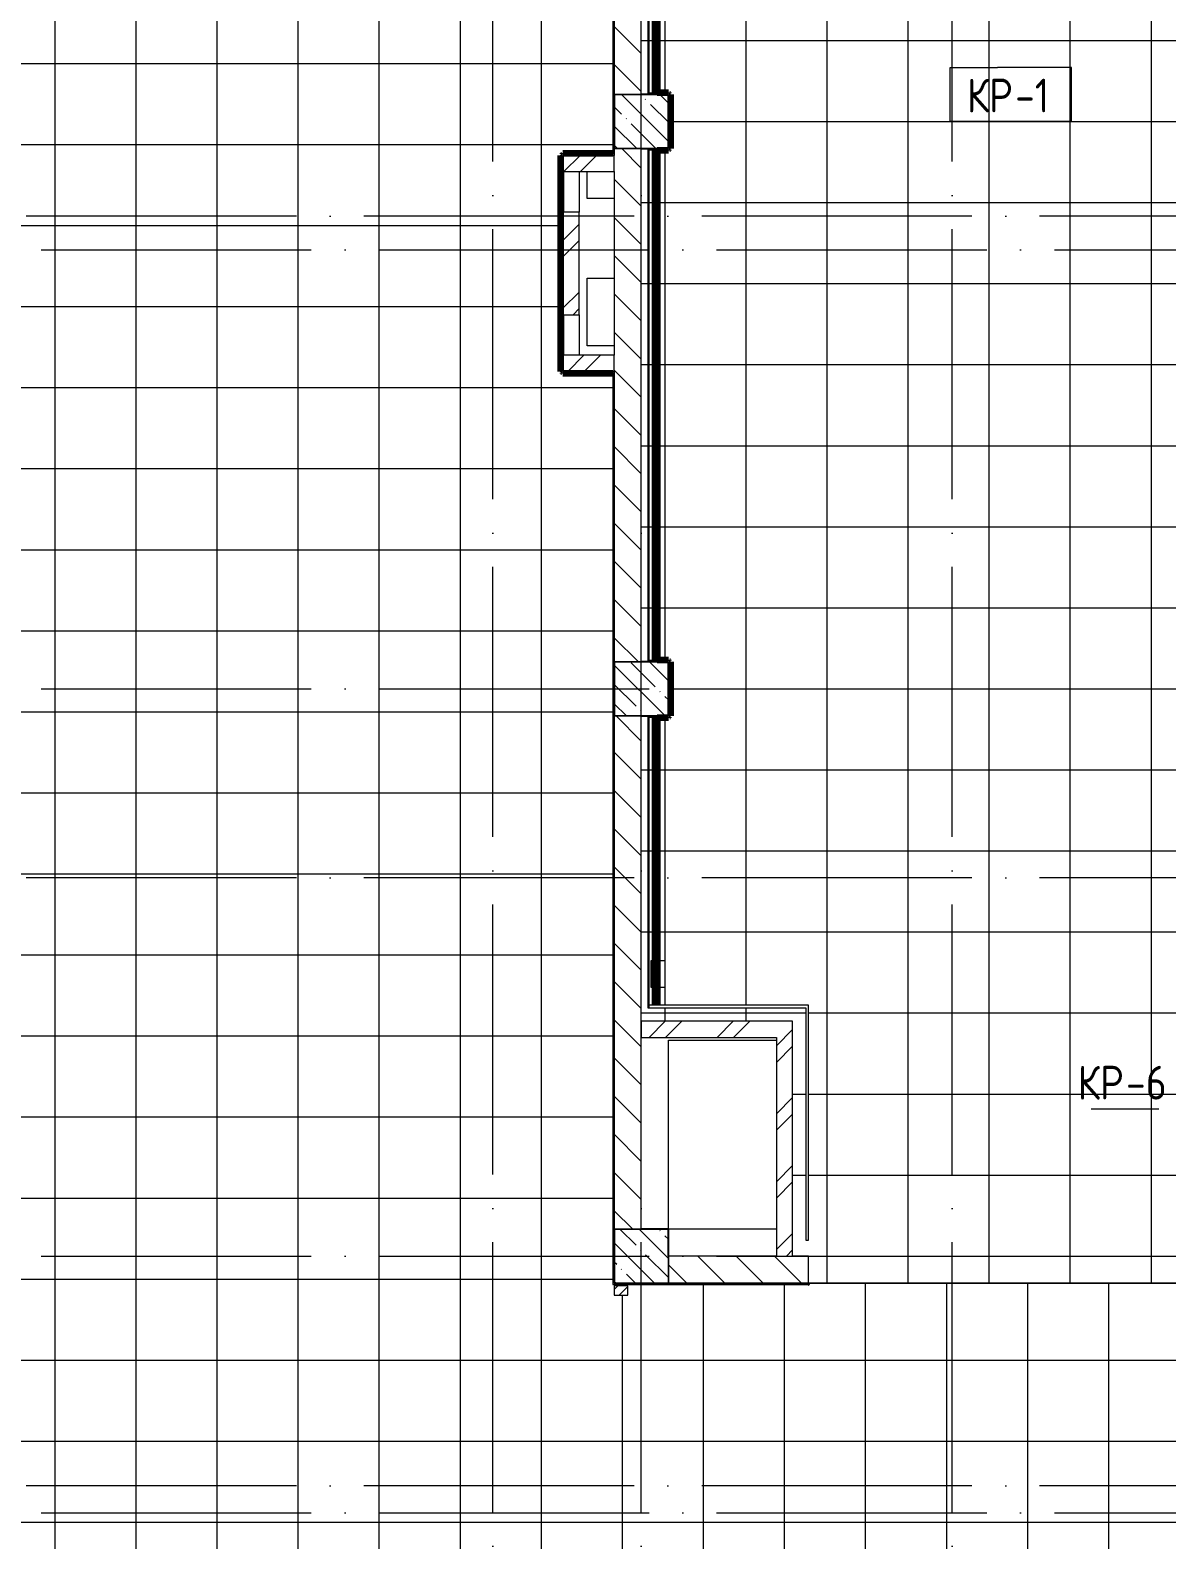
# Model space of a CAD drawing. Header units: millimetres. Extents: x -4370 to 196781, y -4577 to 61202.
# Drawn here: x 114376 to 122789, y 26225 to 37402 of the extents above; entities that cross this region are included whole.
import ezdxf

# ---------------------------------------------------------------- set-up
doc = ezdxf.new("R2010")
doc.units = ezdxf.units.MM
doc.linetypes.add('ADSK_Линия сетки', pattern=[2500, 2000, -250, 0, -250])
for name, color, linetype, lineweight in [('A-FLOR-____-IDEN', 11, 'Continuous', 20), ('A-FLOR-____-OTLN', 192, 'Continuous', 9), ('A-FLOR-____-PATT', 8, 'Continuous', 9), ('A-GENM-____-MCUT', 13, 'Continuous', 9), ('A-GENM-____-OTLN', 13, 'Continuous', 9), ('A-ROOF-___-IDEN', 132, 'Continuous', 20), ('A-WALL-____-MCUT', 113, 'Continuous', 9), ('A-WALL-____-PATT', 111, 'Continuous', 9), ('A-WALL-FNSH-MCUT', 113, 'Continuous', 9), ('I-WALL-____-OTLN', 2, 'Continuous', 9), ('S-COLS-____-MCUT', 52, 'Continuous', 9), ('S-COLS-____-OTLN', 52, 'Continuous', 9), ('S-GRID-____-OTLN', 1, 'Continuous', 9)]:
    doc.layers.add(name, color=color, linetype=linetype, lineweight=lineweight)
doc.styles.add('GOST Common_1', font='GOST_Common.ttf', dxfattribs={"width": 0.9, "height": 250})
pattern_1 = [(135, (0, 0), (-141.42136, -141.42136), [])]
pattern_2 = [(45, (0, 0), (-251.4472, 251.4472), []), (45, (0, 381), (-251.4472, 251.4472), [])]
pattern_3 = [(135, (0, 0), (-142.5612, -142.5612), []), (135, (142.56, 0), (-142.5612, -142.5612), [252.016, -50.403, 3.353, -47.05])]

# ---------------------------------------------------------------- blocks, each defined once
blk = doc.blocks.new('ASML_АР_Отделка Люка - ВО Отделка люков_Грунтовка 0_Шпатлевка 0_Окраска 0_0-42467640-О_АИ_ПП_0_000_Целиком')
at = {"layer": 'A-GENM-____-MCUT', "color": 130, "lineweight": 25}
for p, q in [((150, 3), (-150, 3)), ((-150, 3), (-150, 0)), ((150, 0), (150, 3)), ((-150, 0), (150, 0))]:
    blk.add_line(p, q, dxfattribs=at)
blk = doc.blocks.new('0083_СОШ675_АР_R22_rvt-1-О_АИ_ПП_0_000_Целиком')
at = {"layer": 'A-WALL-____-PATT', "lineweight": 5}
h = blk.add_hatch(dxfattribs=at)
h.set_pattern_fill('FP_4', color=10, style=0, pattern_type=2)
h.set_pattern_definition(pattern_1)
h.paths.add_polyline_path([(118734, 28525), (118900, 28525), (118900, 32325), (118700, 32325), (118700, 28525)])
h.paths.add_polyline_path([(118700, 32725), (118900, 32725), (118900, 36525), (118700, 36525), (118700, 34009)])
h.paths.add_polyline_path([(118700, 36925), (118900, 36925), (118900, 40725), (118700, 40725)])
h.paths.add_polyline_path([(118700, 41125), (118900, 41125), (118900, 43525), (118700, 43525)])
h.paths.add_polyline_path([(118700, 44625), (118900, 44625), (118900, 44925), (118700, 44925)])
h = blk.add_hatch(dxfattribs=at)
h.set_pattern_fill('FP_7', color=10, style=0, pattern_type=2)
h.set_pattern_definition(pattern_2)
h.paths.add_polyline_path([(118320, 36355), (118700, 36355), (118700, 36475), (118320, 36475)])
h = blk.add_hatch(dxfattribs=at)
h.set_pattern_fill('FP_7', color=10, style=0, pattern_type=2)
h.set_pattern_definition(pattern_2)
h.paths.add_polyline_path([(118320, 35295), (118440, 35295), (118440, 36055), (118320, 36055)])
h = blk.add_hatch(dxfattribs=at)
h.set_pattern_fill('FP_7', color=10, style=0, pattern_type=2)
h.set_pattern_definition(pattern_2)
h.paths.add_polyline_path([(118320, 34875), (118700, 34875), (118700, 34995), (118320, 34995)])
h = blk.add_hatch(dxfattribs=at)
h.set_pattern_fill('FP_7', color=10, style=0, pattern_type=2)
h.set_pattern_definition(pattern_2)
h.paths.add_polyline_path([(119900, 29945), (119900, 30065), (118900, 30065), (118900, 29945)])
h = blk.add_hatch(dxfattribs=at)
h.set_pattern_fill('FP_7', color=10, style=0, pattern_type=2)
h.set_pattern_definition(pattern_2)
h.paths.add_polyline_path([(119900, 28325), (120020, 28325), (120020, 30065), (119900, 30065), (119900, 29389)])
h = blk.add_hatch(dxfattribs=at)
h.set_pattern_fill('FP_4', color=10, style=0, pattern_type=2)
h.set_pattern_definition(pattern_1)
h.paths.add_polyline_path([(120138, 28125), (120138, 28325), (119100, 28325), (119100, 28125)])
h = blk.add_hatch(dxfattribs=at)
h.set_pattern_fill('FP_8', color=10, style=0, pattern_type=2)
h.set_pattern_definition([(45, (0, 0), (-224.5064, 224.5064), []), (45, (79.38, 0), (0, 449.0128), []), (45, (-79.38, 0), (0, 449.0128), [])])
h.paths.add_polyline_path([(118800, 24350), (118800, 24435), (118700, 24435), (118700, 24350), (118734, 24350)])
h.paths.add_polyline_path([(118700, 28035), (118800, 28035), (118800, 28105), (118700, 28105)])
at = {"layer": 'S-COLS-____-OTLN', "lineweight": 5}
h = blk.add_hatch(dxfattribs=at)
h.set_pattern_fill('FP_3', color=256, style=0, pattern_type=2)
h.set_pattern_definition(pattern_3)
h.paths.add_polyline_path([(118700, 36525), (119100, 36525), (119100, 36925), (118700, 36925)])
h = blk.add_hatch(dxfattribs=at)
h.set_pattern_fill('FP_3', color=256, style=0, pattern_type=2)
h.set_pattern_definition(pattern_3)
h.paths.add_polyline_path([(118900, 32325), (119100, 32325), (119100, 32725), (118700, 32725), (118700, 32325), (118734, 32325)])
h = blk.add_hatch(dxfattribs=at)
h.set_pattern_fill('FP_3', color=256, style=0, pattern_type=2)
h.set_pattern_definition(pattern_3)
h.paths.add_polyline_path([(118734, 28125), (119100, 28125), (119100, 28525), (118700, 28525), (118700, 28125)])
at = {"layer": 'A-FLOR-____-OTLN', "color": 90}
for p, q in [((118500, 36155), (118500, 36355)), ((118700, 36155), (118500, 36155)), ((118500, 35065), (118500, 35565)), ((118500, 35565), (118700, 35565)), ((118700, 35065), (118500, 35065)), ((119100, 28525), (119100, 29925)), ((119100, 29925), (119900, 29925)), ((119900, 28525), (119100, 28525))]:
    blk.add_line(p, q, dxfattribs=at)
at = {"layer": 'A-WALL-____-MCUT', "color": 50, "lineweight": 13}
for p, q in [((118700, 40725), (118700, 36925)), ((118900, 36925), (118900, 40725)), ((118700, 36475), (118320, 36475)), ((118320, 36475), (118320, 36355)), ((118700, 36525), (118700, 36475)), ((118900, 32725), (118900, 36525)), ((118323, 36355), (118700, 36355)), ((118700, 36355), (118700, 34995)), ((118320, 36055), (118320, 35295)), ((118440, 36055), (118323, 36055)), ((118440, 35295), (118440, 36055)), ((118323, 35295), (118440, 35295)), ((118320, 34995), (118320, 34875)), ((118700, 34995), (118323, 34995)), ((118320, 34875), (118700, 34875)), ((118700, 34875), (118700, 32725)), ((118700, 32325), (118700, 28525)), ((118900, 28525), (118900, 32325)), ((119900, 30065), (118900, 30065)), ((118900, 30065), (118900, 29945)), ((120020, 30065), (119900, 30065)), ((120020, 28325), (120020, 30065)), ((118900, 29945), (119900, 29945)), ((119900, 29945), (119900, 28325)), ((119900, 28325), (119100, 28325)), ((120138, 28325), (120020, 28325)), ((120138, 28125), (120138, 28325)), ((118700, 28105), (118700, 28035)), ((118800, 28105), (118700, 28105)), ((118800, 28035), (118800, 28105)), ((119100, 28125), (120138, 28125)), ((118700, 28035), (118800, 28035))]:
    blk.add_line(p, q, dxfattribs=at)
at = {"layer": 'A-WALL-____-MCUT', "color": 10, "lineweight": 5}
for p, q in [((118700, 36925), (118900, 36925)), ((118900, 36525), (118700, 36525)), ((118700, 36355), (118700, 36475)), ((118700, 34875), (118700, 34995)), ((118700, 32725), (118900, 32725)), ((118900, 32325), (118700, 32325)), ((118700, 28525), (118900, 28525)), ((119100, 28325), (119100, 28125)), ((119900, 28325), (120020, 28325))]:
    blk.add_line(p, q, dxfattribs=at)
at = {"layer": 'I-WALL-____-OTLN', "color": 90}
for p, q in [((118440, 36355), (118440, 36055)), ((118440, 35295), (118440, 34995))]:
    blk.add_line(p, q, dxfattribs=at)
at = {"layer": 'S-COLS-____-MCUT', "color": 130, "lineweight": 25}
for p, q in [((118700, 36925), (118700, 36525)), ((119100, 36925), (118900, 36925)), ((119100, 36525), (119100, 36925)), ((118900, 36525), (119100, 36525)), ((118700, 32725), (118700, 32325)), ((119100, 32725), (118900, 32725)), ((119100, 32325), (119100, 32725)), ((118900, 32325), (119100, 32325)), ((118700, 28525), (118700, 28125)), ((119100, 28525), (118900, 28525)), ((119100, 28325), (119100, 28525)), ((118700, 28125), (119100, 28125))]:
    blk.add_line(p, q, dxfattribs=at)
at = {"layer": 'S-COLS-____-OTLN', "color": 90}
for p, q in [((118900, 36925), (118700, 36925)), ((118700, 36525), (118900, 36525)), ((118900, 32725), (118700, 32725)), ((118700, 32325), (118900, 32325)), ((118900, 28525), (118700, 28525)), ((119100, 28125), (119100, 28325))]:
    blk.add_line(p, q, dxfattribs=at)
at = {"layer": 'A-GENM-____-OTLN', "color": 90, "lineweight": 9, "rotation": 90}
for p in [(118323, 36205), (118323, 35145)]:
    blk.add_blockref('ASML_АР_Отделка Люка - ВО Отделка люков_Грунтовка 0_Шпатлевка 0_Окраска 0_0-42467640-О_АИ_ПП_0_000_Целиком', p, dxfattribs=at)
blk = doc.blocks.new('ADSK_Марка_Перекрытие - Типоразмер_ADSK_Марка-158127-О_АИ_ПП_0_000_Целиком')
at = {"layer": 'A-FLOR-____-IDEN'}
for p, q in [((-4.5, 4), (-1, 4)), ((-4.5, 0), (-4.5, 4)), ((4.5, 4), (-1, 4)), ((4.5, 0), (4.5, 4)), ((4.5, 0), (-4.5, 0)), ((-4.5, 0), (4, 0))]:
    blk.add_line(p, q, dxfattribs=at)
blk = doc.blocks.new('ADSK_Марка_Крыша - Типоразмер_ADSK_Марка-153529-О_АИ_ПП_0_000_Целиком')
at = {"layer": 'A-ROOF-___-IDEN'}
blk.add_line((-2.5, 0), (2.5, 0), dxfattribs=at)

msp = doc.modelspace()

# ---------------------------------------------------------------- hatches: boundary and pattern name
at = {"layer": 'A-FLOR-____-PATT'}
h = msp.add_hatch(dxfattribs=at)
h.set_pattern_fill('FP_139', color=256, style=0, pattern_type=2)
h.set_pattern_definition([(90, (122360, 37155), (-600, 4e-14), []), (180, (122360, 37155), (-7e-14, -600), [])])
h.paths.add_polyline_path([(123701.532826, 24349.999414), (136485, 24350.000586), (136485, 24850.000586), (136500, 24850.000586), (136500, 24859.999414), (136700, 24859.999414), (136700, 27059.999414), (136500, 27059.999414), (136500, 27050.000586), (136485, 27050.99042), (136485, 28110.000586), (136299.978078, 28110.000586), (136299.978078, 28125), (135049.978078, 28125), (135049.978078, 28110.000586), (132950, 28110.000586), (132950, 28125), (130960, 28125), (130960, 28110.000586), (125085, 28110.000586), (125085, 27805.000984), (125080, 27804.349189), (125080, 27795.00157), (125070, 27795.00157), (125070, 27790.00157), (124330, 27790.00157), (124330, 27795.00157), (124320, 27795.000984), (124320, 27805.000984), (124315, 27805.85356), (124315, 28110.00157), (124049.978078, 28110.00157), (124049.978078, 28115.00157), (124039.978078, 28115.00157), (124039.978078, 28125.000984), (120145.5, 28125.000984), (120145.5, 28115.00157), (118690, 28115.00157), (118690, 34860.000586), (118320, 34860.000586), (118320, 34865.000586), (118310, 34865.000586), (118310, 34875), (118300, 34875), (118300, 36475), (118310, 36475.000586), (118310, 36485.000586), (118320, 36485.000586), (118320, 36490.000586), (118690, 36490.000586), (118690, 43524.999414), (118700, 43524.999414), (118699.978078, 44624.999414), (118690, 44624.999414), (118690.939069, 45335), (120047.499009, 45335), (120047.499009, 45325), (124030, 45324.999414), (124030, 45334.968424), (124045, 45334.96901), (124045, 45339.96901), (130949.978078, 45339.96901), (130949.978078, 45324.999414), (132949.978078, 45324.999414), (132949.978078, 45339.96901), (136485, 45340.004013), (136485, 45809.999414), (136699.978078, 45809.999414), (136699.978078, 48009.999414), (136485, 48009.999414), (136485, 48583.136009), (136480, 48583.136009), (136480, 49030.001172), (136059.997172, 49030.001172), (136059.997172, 49035.001172), (134324.978078, 49035.001172), (134324.978078, 49050.000586), (133224.978078, 49050.000586), (133224.978078, 49035.001172), (131950, 49035.001172), (131950, 49050.000586), (130850, 49050.000586), (130850, 49035.001172), (129820, 49035.001172), (129819.973332, 49250.000586), (128720, 49250.000586), (128720, 49035.001172), (115339.978078, 49035.001172), (115339.978078, 47039.5), (115125, 47039.5), (115125, 45939.5), (115339.978078, 45939.5), (115339.978078, 45525), (115334.978078, 45524.408705), (115334.978078, 45515), (115324.978078, 45515), (115324.978078, 45510), (114265.000586, 45510), (114265.000586, 45324.999414), (114260.000586, 45324.999414), (114260.000586, 45315.000586), (114250.000586, 45315.000586), (114249.978078, 45310.000586), (113849.978078, 45310.000586), (113849.978078, 43335.193215), (115335, 43335.193215), (115334.01456, 39765.02363), (113849.978078, 39765.02363), (113850.899223, 35984.940919), (114259.978078, 35984.940919), (114259.978078, 35565), (114060.000586, 35565), (114060.000586, 32734.968424), (114259.978078, 32734.968424), (114259.978078, 32315), (114060.000586, 32315), (114060.000586, 28535), (114259.978664, 28534.382301), (114259.978664, 28115), (114060.000586, 28115), (114060.000586, 24375), (114585, 24375), (114585, 24350), (116575, 24349.999414), (116575, 24375), (118699.978078, 24375), (118699.978078, 24435.000398), (118799.978078, 24435.000398), (118799.978078, 24375), (121200, 24375), (121200, 24360), (121215, 24360), (121215, 24350), (121217.736766, 24349.999414)])
h.paths.add_polyline_path([(118700, 28035.000398), (118699.978078, 28035.000398), (118700, 28105.000984), (118799.978078, 28105.000984), (118799.978078, 28035.000398), (118705, 28035.000398)])
h.paths.add_polyline_path([(113373.815688, 35984.940919), (113799.978078, 35984.940919), (113798.859805, 39765.02363), (112925.000848, 39765.02363), (112924.950825, 39975.023044), (111824.978078, 39975.023044), (111824.978078, 39765.02363), (111475, 39765.02363), (111474.992967, 39975.023044), (110375, 39975.023044), (110375, 39780.02363), (110425, 39780.02363), (110425, 39765.02363), (109080.000848, 39765.02363), (109080.000848, 39494.940333), (108870.000848, 39494.940333), (108870.000848, 36794.940333), (109130.000848, 36794.940333), (109130.000848, 36804.940919), (110600.000586, 36804.940919), (110600.000586, 35984.940919), (113341.034602, 35984.940919)])
h.paths.add_polyline_path([(113766.348585, 43335.193215), (113799.978078, 43335.193215), (113799.978078, 45310.000586), (113400.000586, 45310.000586), (113399.978078, 45315.000586), (113390.000586, 45315.000586), (113390.000586, 45325.000586), (113385.000586, 45324.999414), (113385.000586, 45510.000586), (112075, 45509.810247), (112075, 45245.037726), (112065, 45245.037726), (112065, 43545.037726), (112075, 43545.037726), (112075, 43335.193215), (112524.450555, 43335.193215)])
h = msp.add_hatch(dxfattribs=at)
h.set_pattern_fill('FP_145', color=256, style=0, pattern_type=2)
h.set_pattern_definition([(0, (122075, 36725), (0, 600), []), (90, (122075, 36725), (-600, 4e-14), [])])
h.paths.add_polyline_path([(123701.532826, 28124.999414), (124039.978078, 28125.516329), (124039.978078, 28325.000395), (124089, 28325.000984), (124089, 28428.000984), (124084.978078, 28428.000984), (124084.978078, 28443.000984), (124119.911345, 28443.000984), (124119.911345, 28453.064722), (124100.043843, 28453.064722), (124101, 30380.00157), (124565.335206, 30380.00157), (124565.335206, 32749), (124110.000505, 32750.000586), (124110.000505, 43090.000586), (124100.043843, 43090.000586), (124100.043843, 45006.96901), (124045, 45006.96901), (124044.531539, 45125.000586), (124030, 45125.000586), (124030, 45324.999414), (120042.499009, 45324.999414), (120042.499009, 45320), (120029.999009, 45320), (120029.999595, 45125.000586), (120044.531539, 45125), (120044.531539, 45007), (119115, 45007), (119115, 44925), (119110, 44925), (119110, 44915), (119100, 44915), (119099.978078, 44910), (119018.001, 44910), (119018.001, 44624.999414), (119003.001, 44624.999414), (119003.001, 44915), (118959.001, 44915), (118959.001, 44624.999414), (118949.001, 44624.999414), (118949.001, 44924.999414), (118900, 44924.999414), (118900, 44624.999414), (118700, 44624.999414), (118700, 43524.999414), (118900, 43524.999414), (118900, 41125), (118949.001, 41124.999414), (118949.001, 43524.999414), (118959.001, 43524.999414), (118959.001, 41135), (119003.001, 41135), (119003.001, 43524.999414), (119018.001, 43524.999414), (119018.001, 41140), (119099.978078, 41140), (119099.978078, 41135), (119109.978078, 41135), (119109.978078, 41125), (119114.978078, 41124.999414), (119114.978078, 40725), (119109.978078, 40725), (119109.978078, 40715), (119099.978078, 40715), (119099.210557, 40710), (119018.001, 40710), (119018.001, 36940), (119099.978078, 36940), (119100, 36935), (119109.978078, 36935), (119109.978078, 36925), (119114.978078, 36924.999414), (119114.978078, 36524.999414), (119109.978078, 36524.999414), (119109.978078, 36515), (119099.978078, 36515), (119099.978078, 36510), (119018, 36510), (119018, 32740), (119100, 32740), (119100, 32735), (119110, 32735), (119110, 32725), (119115, 32724.999414), (119115, 32324.999414), (119110, 32324.999414), (119110, 32315), (119100, 32315), (119098.946839, 32310), (119018, 32310), (119018, 30514.220097), (119072.858918, 30514.220097), (119072.858918, 30314.220097), (119018, 30314.220097), (119018, 30183.000984), (120138, 30183.000984), (120138, 28443.000984), (120118, 28443.000984), (120118, 30163.000984), (118949, 30163.000984), (118949, 32324.999414), (118900, 32324.999414), (118900, 30065.000398), (120020, 30065.000398), (120020, 28324.999414), (120138, 28324.999414), (120138, 28130.00157), (120140.5, 28130.00157), (120140.5, 28125.00157), (121217.736766, 28124.999414)])
h.paths.add_polyline_path([(118981.84527, 30183.000984), (119003, 30183.204604), (119003, 30314.220097), (118972.858918, 30314.220097), (118972.858918, 30514.220097), (119003, 30514.220097), (119003, 32315), (118959, 32315), (118959, 30183.000984)])
h.paths.add_polyline_path([(118900, 32724.999414), (118959, 32725), (118959, 32735), (118949, 32735), (118949, 36524.999414), (118900, 36524.999414), (118900, 32740)])
h.paths.add_polyline_path([(118959, 32735), (119003, 32735), (119003, 36515), (118959, 36515), (118959, 32740)])
h.paths.add_polyline_path([(118900, 36924.999414), (118959.001, 36925), (118959.001, 36935), (118949.001, 36935), (118949.001, 40724.999414), (118900, 40724.999414), (118900, 38629.262054)])
h.paths.add_polyline_path([(119003.001, 36935), (119003.001, 40715), (118959.001, 40715), (118959.001, 36935)])
h.paths.add_polyline_path([(119110, 45066), (119110, 45124.998828), (119100, 45124.998828), (119100, 45066)])
at = {"layer": 'A-WALL-____-PATT'}
h = msp.add_hatch(color=7, dxfattribs=at)
h.paths.add_polyline_path([(118700, 36485.000586), (118700, 43524.999414), (118690, 43524.999414), (118690, 36485.000586)])
h.paths.add_polyline_path([(118690, 44624.999414), (118700, 44624.999414), (118699.978078, 45335), (118690, 45335)])
for points in [[(118959.001, 36935), (118959.001, 40715), (118949.001, 40715), (118949.001, 36935)], [(119099.978078, 36925), (119109.978078, 36925), (119109.978078, 36935), (118959.001, 36935), (118959.001, 36925)], [(119109.978078, 36515), (119109.978078, 36925), (119099.978078, 36925), (119099.978078, 36515)], [(118310, 34865.000586), (118320, 34865.000586), (118320, 36485.000586), (118310, 36485.000586), (118310, 34995)], [(118320, 36475.000586), (118700, 36475.000586), (118700, 36485.000586), (118320, 36485.000586)], [(119099.978078, 36515), (119099.978078, 36525), (118949, 36525), (118949, 36515), (118959, 36515)], [(118959, 32735), (118959, 36515), (118949, 36515), (118949, 32735)], [(118690, 34865.000586), (118690, 34875.000586), (118320, 34875.000586), (118320, 34865.000586)], [(118700, 28115.00157), (118700, 34875.000586), (118690, 34875.000586), (118690, 28115.00157)], [(119100, 32725), (119110, 32725), (119110, 32735), (118959, 32735), (118959, 32725)], [(119110, 32315), (119110, 32725), (119100, 32725), (119100, 32315)], [(119100, 32315), (119100, 32325), (118949, 32325), (118949, 32315), (118959, 32315)], [(118959, 30163.000984), (118959, 32315), (118949, 32315), (118949, 30163.000984)], [(120145.5, 28115.00157), (120145.5, 28125.00157), (118700, 28125.00157), (118700, 28115.00157), (118733.940705, 28115.00157)]]:
    msp.add_hatch(color=7, dxfattribs=at).paths.add_polyline_path(points)

# ---------------------------------------------------------------- linework, layer by layer
at = {"layer": 'A-FLOR-____-OTLN'}
for p, q in [((118300, 34875), (118300, 36475)), ((118300, 36475), (118305, 36475)), ((118305, 34875), (118300, 34875)), ((118972.858918, 30314.220097), (118972.858918, 30514.220097)), ((118972.858918, 30514.220097), (119003, 30514.220097)), ((119018, 30514.220097), (119072.858918, 30514.220097)), ((119072.858918, 30514.220097), (119072.858918, 30314.220097)), ((119003, 30314.220097), (118972.858918, 30314.220097)), ((119072.858918, 30314.220097), (119018, 30314.220097)), ((124039.978078, 28125.000984), (120145.5, 28125.000984)), ((120145.5, 28124.999414), (124039.978078, 28124.999414))]:
    msp.add_line(p, q, dxfattribs=at)
at = {"layer": 'A-WALL-____-MCUT', "color": 7}
for p, q in [((118690, 43524.999414), (118690, 36485.000586)), ((118700, 36475.000586), (118700, 43524.999414)), ((118949.001, 40725), (118949.001, 36935)), ((118959.001, 36925), (118959.001, 40715)), ((119109.978078, 36935), (118949.001, 36935)), ((118959.001, 36925), (119099.978078, 36925)), ((119099.978078, 36925), (119099.978078, 36525)), ((119109.978078, 36515), (119109.978078, 36935)), ((118310, 36485.000586), (118310, 34865.000586)), ((118690, 36485.000586), (118310, 36485.000586)), ((118320, 36355), (118320, 36475.000586)), ((118320, 36475.000586), (118700, 36475.000586)), ((119099.978078, 36525), (118949, 36525)), ((118949, 36525), (118949, 32735)), ((118959, 36515), (119109.978078, 36515)), ((118959, 32725), (118959, 36515)), ((118320, 35295), (118320, 36055)), ((118320, 34875.000586), (118320, 34995)), ((118700, 34875.000586), (118320, 34875.000586)), ((118700, 28125.00157), (118700, 34875.000586)), ((118310, 34865.000586), (118690, 34865.000586)), ((118690, 34865.000586), (118690, 28115.00157)), ((119110, 32735), (118949, 32735)), ((118959, 32725), (119100, 32725)), ((119100, 32725), (119100, 32325)), ((119110, 32315), (119110, 32735)), ((119100, 32325), (118949, 32325)), ((118949, 32325), (118949, 30163.000984)), ((118959, 32315), (119110, 32315)), ((118959, 30163.000984), (118959, 32315)), ((118949, 30163.000984), (118959, 30163.000984)), ((118690, 28115.00157), (120145.5, 28115.00157)), ((120145.5, 28125.00157), (118700, 28125.00157)), ((120145.5, 28115.00157), (120145.5, 28125.00157))]:
    msp.add_line(p, q, dxfattribs=at)
at = {"layer": 'A-WALL-FNSH-MCUT', "color": 7}
for p, q in [((120138, 30183.000984), (118959, 30183.000984)), ((120138, 28443.000984), (120138, 30183.000984)), ((118959, 30163.000984), (120118, 30163.000984)), ((120118, 30163.000984), (120118, 28443.000984)), ((120118, 28443.000984), (120138, 28443.000984))]:
    msp.add_line(p, q, dxfattribs=at)
at = {"layer": 'I-WALL-____-OTLN', "color": 20, "lineweight": 90}
for p, q in [((119003.001, 36935), (119003.001, 40715)), ((119018.001, 40710), (119018.001, 36940)), ((119018.001, 36940), (119099.978078, 36940)), ((119099.978078, 36935), (119099.978078, 36940)), ((119114.978078, 36925), (119109.978078, 36925)), ((119114.978078, 36925), (119114.978078, 36525)), ((118305, 34875.000586), (118305, 36475.000586)), ((118310.062112, 36475.000586), (118305, 36475.000586)), ((118320, 36490.000586), (118690, 36490.000586)), ((118320, 36490.000586), (118320, 36485.000586)), ((119003, 32735), (119003, 36515)), ((119099.978078, 36510), (119018, 36510)), ((119018, 36510), (119018, 32740)), ((119099.978078, 36510), (119099.978078, 36515)), ((119109.978078, 36525), (119114.978078, 36525)), ((118305, 34875.000586), (118310, 34875.000586)), ((118320, 34865.000586), (118320, 34860.000586)), ((118690, 34860.000586), (118320, 34860.000586)), ((119018, 32740), (119100, 32740)), ((119100, 32735), (119100, 32740)), ((119115, 32725), (119110, 32725)), ((119115, 32725), (119115, 32325)), ((119003, 30183.000984), (119003, 32315)), ((119100, 32310), (119018, 32310)), ((119018, 32310), (119018, 30183.000984)), ((119100, 32310), (119100, 32315)), ((119110, 32325), (119115, 32325)), ((120138, 28130.00157), (120140.5, 28130.00157)), ((120140.5, 28130.00157), (120140.5, 28125.00157))]:
    msp.add_line(p, q, dxfattribs=at)
at = {"layer": 'S-GRID-____-OTLN', "linetype": 'ADSK_Линия сетки'}
for p, q in [((117800.000586, -3572.657751), (117800.000586, 61202.00513)), ((118900.001, -3572.657751), (118900.001, 61202.00513)), ((121200.001, -3572.657751), (121200.001, 61202.00513)), ((156348.554077, 36025.151496), (99320, 36025.151496)), ((-3047.723308, 35775.000586), (156348.554077, 35775.000586)), ((-3047.723308, 32525.000984), (156348.554077, 32525.000984)), ((156348.554077, 31125.11992), (99320, 31125.11992)), ((-3047.723308, 28325.000984), (156348.554077, 28325.000984)), ((156348.554077, 26625.11992), (99320, 26625.11992)), ((-3047.723308, 26425.000586), (156348.554077, 26425.000586))]:
    msp.add_line(p, q, dxfattribs=at)

# ---------------------------------------------------------------- block references
at = {"lineweight": 5}
msp.add_blockref('0083_СОШ675_АР_R22_rvt-1-О_АИ_ПП_0_000_Целиком', (0, 0), dxfattribs=at)
at = {"layer": 'A-FLOR-____-IDEN', "xscale": 99.99999999999993, "yscale": 99.99999999999993, "zscale": 99.99999999999993}
msp.add_blockref('ADSK_Марка_Перекрытие - Типоразмер_ADSK_Марка-158127-О_АИ_ПП_0_000_Целиком', (121635.167603, 36724.999414), dxfattribs=at)
at = {"layer": 'A-ROOF-___-IDEN', "xscale": 99.99999999999993, "yscale": 99.99999999999993, "zscale": 99.99999999999993}
msp.add_blockref('ADSK_Марка_Крыша - Типоразмер_ADSK_Марка-153529-О_АИ_ПП_0_000_Целиком', (122480.043843, 29416.533146), dxfattribs=at)

# ---------------------------------------------------------------- texts
at = {"layer": 'A-FLOR-____-IDEN', "lineweight": 9, "char_height": 250, "attachment_point": 1, "style": 'GOST Common_1'}
for s, insert, width in [('КР', (121309.086757, 37042.836988), 432.91125), ('-1', (121666.274257, 37042.836988), 331.898625)]:
    msp.add_mtext(s, dxfattribs=dict(at, insert=insert, width=width))
at = {"layer": 'A-ROOF-___-IDEN', "lineweight": 9, "char_height": 250, "attachment_point": 1, "style": 'GOST Common_1'}
for s, insert, width in [('КР', (122130.112998, 29734.37072), 432.91125), ('-6', (122487.300498, 29734.37072), 389.620125)]:
    msp.add_mtext(s, dxfattribs=dict(at, insert=insert, width=width))

doc.saveas('drawing.dxf')
